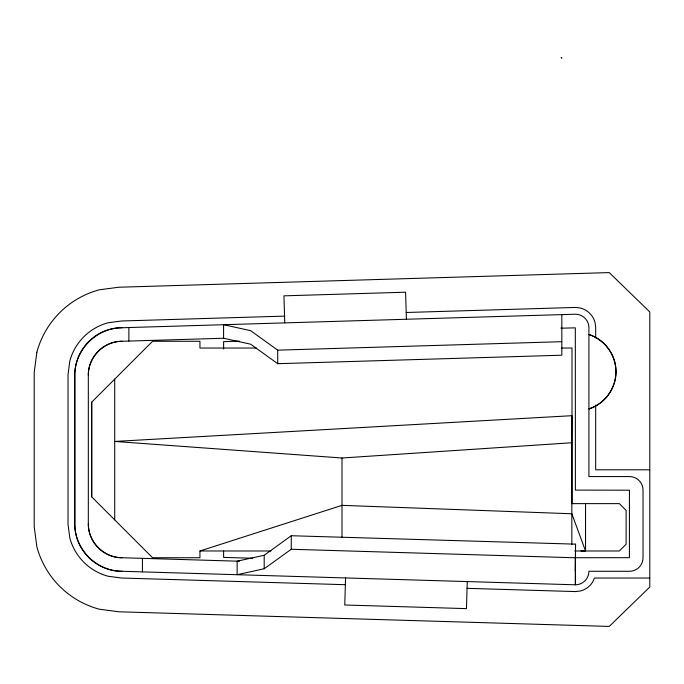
<?xml version="1.0" encoding="UTF-8"?>
<svg xmlns="http://www.w3.org/2000/svg" width="684" height="684" viewBox="0 0 684 684"><rect width="100%" height="100%" fill="white"/><g stroke="black" fill="none" stroke-linecap="round" stroke-linejoin="round"><path stroke-width="1.03" d="M580.861 550.979L585.538 550.979L571.841 513.769L342 505.356L199.942 550.979L199.942 557.742L152.583 557.742L91.699 496.858L91.699 402.158L152.583 341.273L199.942 341.273L199.942 348.036L256.44 348.036M114.715 519.874L114.715 379.141M571.841 442.745L572.004 415.684L114.715 441.445L342 458.006L571.841 442.745L571.841 544.601M575.329 557.785L291.264 549.261L264.204 568.746L237.143 574.705L237.143 561.179L264.195 555.28L291.264 535.734L575.543 544.156L575.389 584.803A13.526 13.526 0 0 0 588.915 571.277L629.502 571.277A13.526 13.526 0 0 0 643.037 557.742L643.037 490.095A13.526 13.526 0 0 0 629.502 476.568L588.915 476.568L588.915 327.739A13.526 13.526 0 0 0 575.389 314.212L122.145 327.739C96.752 327.525 74.71 349.84 74.77 375.097L74.787 523.918C74.53 549.303 96.76 571.533 122.145 571.277L575.389 584.803L575.389 557.742L629.4 557.682L629.442 490.206L575.389 490.095L575.321 327.85L560.829 328.183M575.543 544.156L575.278 571.208M345.557 577.946L344.753 604.989L466.462 608.623L467.275 581.58M239.426 561.231L122.145 557.742C104.036 557.862 88.202 542.027 88.322 523.918L88.322 375.097C88.202 356.988 104.036 341.154 122.145 341.273L223.582 338.247L250.643 344.197L277.704 363.691L561.829 355.21L561.829 314.614M284.706 316.119L121.598 320.993L108.123 322.762A54.173 54.173 0 0 0 69.811 361.075L68.024 374.652L68.024 524.363L69.811 537.94A54.173 54.173 0 0 0 108.123 576.253L121.598 578.023L345.463 584.709M406.228 312.494L575.731 307.432L580.656 308.082A20.349 20.349 0 0 1 595.046 322.472L595.678 327.294L595.678 337.93M239.614 341.145L223.617 341.624L223.617 349.028M223.582 338.247L223.582 324.712L250.643 330.671L277.704 350.157L561.829 341.684M561.325 348.036L572.004 348.036L572.004 503.629M649.8 469.805L595.678 469.805L595.678 404.928M571.841 503.629L619.362 503.629L626.125 510.392L626.125 544.216L619.362 550.979L574.791 550.979M199.942 550.979L270.967 550.979M649.8 578.04L594.43 578.04L593.011 581.451A20.349 20.349 0 0 1 580.656 590.933L575.731 591.583L466.992 588.334M252.456 558.247L223.617 557.392L223.617 551.048M561.111 57.576L561.726 57.661L561.795 58.439M406.407 319.257L405.595 292.205L283.937 295.839L284.749 322.891M264.195 555.28L264.204 568.746M585.538 503.629L585.538 550.979M342 458.006L342 537.188M291.264 535.734L291.264 549.261M277.704 350.157L277.704 363.691M142.434 558.349L142.434 571.884M128.874 327.542L128.874 341.068M91.699 402.158L91.699 496.858M122.145 327.739A47.35 47.35 0 0 0 74.787 375.097L74.787 523.918A47.35 47.35 0 0 0 122.145 571.277M122.145 557.742A33.824 33.824 0 0 1 88.322 523.918M88.322 375.097A33.824 33.824 0 0 1 122.145 341.273M615.976 371.711C615.985 388.281 604.682 403.825 588.915 408.921A39.108 39.108 0 0 0 588.915 334.502C604.682 339.597 615.985 355.141 615.976 371.711M36.859 352.243L34.2 372.438L34.2 526.577L36.859 546.773A88.296 88.296 0 0 0 99.291 609.205L118.879 611.787L609.23 626.424L649.8 587.043L649.8 311.972L609.23 272.591L118.879 287.229L99.291 289.811A88.296 88.296 0 0 0 36.859 352.243"/></g></svg>
